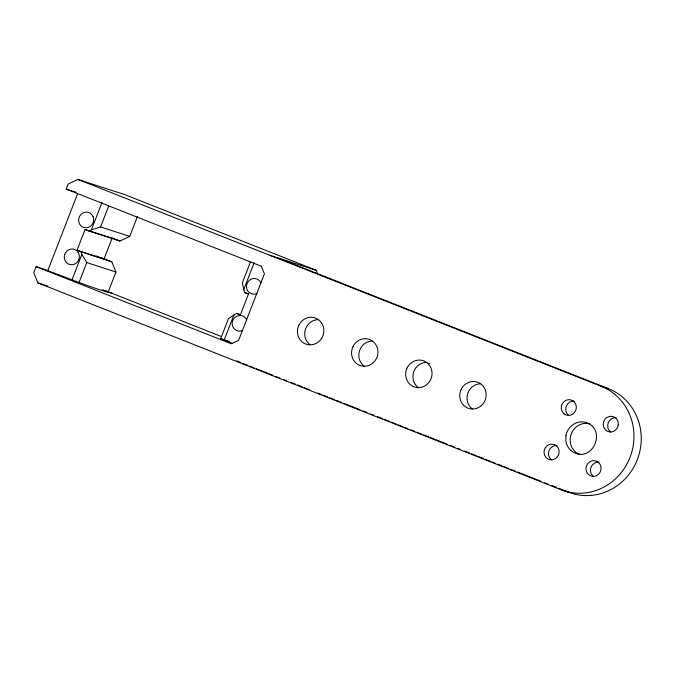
<?xml version="1.0" encoding="UTF-8"?>
<svg xmlns="http://www.w3.org/2000/svg" width="675" height="675" viewBox="0 0 675 675"><rect width="100%" height="100%" fill="white"/><g stroke="black" fill="none" stroke-linecap="round" stroke-linejoin="round"><path stroke-width="1.01" d="M112.16 293.363C86.105 286.436 61.628 275.062 36.112 266.625L33.75 272.725L37.867 282.867L561.102 489.746L568.367 492.1A55.477 52.54 -72 0 0 637.293 459.709A55.477 52.54 -72 0 0 608.487 388.673L276.877 257.563M36.112 266.625L231.238 343.777L238.621 340.301L264.414 273.814L261.326 266.203L66.201 189.059L68.133 184.072L77.979 179.449L124.706 194.586L316.339 270.354L317.841 274.042M47.858 270.43L77.566 193.843M77.001 250.307L85.084 229.466L112.084 238.216L103.992 259.057L77.001 250.307L111.831 261.866L115.948 272.017L108.169 292.064L102.305 289.752M71.938 279.956L81.869 254.365L80.84 251.826M85.084 229.466L88.923 230.985L91.387 229.829L102.026 202.39M78.992 282.614L86.771 262.567L81.869 254.365M91.387 229.829L100.583 226.943L108.709 206.002M88.923 230.985L119.914 241.026L129.76 236.402L137.514 216.405M232.613 343.482L220.708 338.648L228.488 318.592L236.52 313.377L240.519 314.677M250.425 262.027L242.308 282.977L244.603 292.537L248.442 294.055L240.359 314.896L236.52 313.377M224.134 340.124L234.056 314.533M243.574 289.997L254.222 262.558M557.01 445.542L555.044 445.61A7.923 7.509 -72 0 0 551.475 459.81M427.562 363.26L429.418 363.732M66.201 189.059L75.988 192.232M269.612 255.209L316.339 270.354M77.979 179.449L601.222 386.319L608.487 388.673M100.583 226.943L129.76 236.402M244.603 292.537L248.602 293.827M86.771 262.567L115.948 272.017M220.708 338.648L229.466 341.483M37.867 282.867L47.807 286.09M238.731 361.631L236.765 360.99L240.671 362.534M112.143 237.954L119.914 241.026M102.119 258.027L111.831 261.866M96.204 255.977L103.992 259.057M105.317 290.655L221.628 336.639M242.629 363.31L247.523 365.243M249.48 366.019L254.365 367.951M256.323 368.727L272.953 375.3M275.889 376.456L279.804 378.008M283.711 379.552L286.647 380.717M290.562 382.261L295.456 384.193M297.405 384.969L302.299 386.902M304.256 387.678L309.15 389.61M317.95 393.086L320.887 394.251M322.844 395.027L327.729 396.959M329.687 397.727L334.581 399.668M336.538 400.435L341.423 402.376M343.381 403.144L360.011 409.717M362.948 410.881L366.863 412.425M370.769 413.977L373.705 415.133M377.62 416.677L382.514 418.618M384.472 419.386L389.357 421.327M391.314 422.094L396.208 424.027M398.166 424.803L403.051 426.735M405.008 427.511L407.945 428.667M410.881 429.832L414.796 431.376M416.745 432.152L421.639 434.084M423.596 434.86L428.49 436.792M430.439 437.569L447.069 444.142M450.006 445.298L453.921 446.85M457.836 448.394L460.763 449.558M464.678 451.102L469.572 453.035M471.53 453.811L476.415 455.743M478.373 456.519L483.266 458.452M485.224 459.219L490.109 461.16M492.067 461.928L495.003 463.092M497.939 464.248L501.854 465.801M503.803 466.568L508.697 468.509M510.654 469.277L515.548 471.209M517.506 471.985L540.979 481.267M544.894 482.819L547.822 483.975M551.737 485.519L556.63 487.46M558.588 488.227L568.367 492.1M568.696 415.412L567.304 414.003A7.923 7.509 -72 0 1 574.231 401.136M260.955 282.968C259.689 279.914 256.306 278.007 253.041 278.573A7.923 7.509 -72 0 0 246.561 285.593L246.569 287.542M601.222 386.319A55.477 52.54 -72 0 1 630.028 457.355A55.477 52.54 -72 0 1 561.102 489.746M256.956 293.524A7.923 7.509 -72 0 1 255.057 294.123L253.091 294.199L249.472 292.773A7.923 7.509 -72 0 1 246.569 287.651M472.281 408.89A13.871 13.137 -72 0 1 467.724 393.542L468.551 391.525A13.871 13.137 -72 0 1 480.431 383.805M418.179 387.501A13.871 13.137 -72 0 1 413.623 372.153L414.442 370.136A13.871 13.137 -72 0 1 426.33 362.407M246.687 320.009A7.923 7.509 -72 0 0 240.68 315.436L236.807 316.111A7.923 7.509 -72 0 0 232.242 324.591L232.757 326.557A7.923 7.509 -72 0 0 242.637 330.463M364.07 366.112A13.871 13.137 -72 0 1 359.513 350.764L360.34 348.747A13.871 13.137 -72 0 1 372.22 341.018M309.968 344.723A13.871 13.137 -72 0 1 305.412 329.366L306.239 327.358A13.871 13.137 -72 0 1 318.119 319.629M579.791 454.638A16.251 15.39 -72 0 1 571.033 434.649A16.251 15.39 -72 0 1 589.967 423.824M593.435 476.398A7.923 7.509 -72 0 1 590.532 471.285L590.524 469.226A7.923 7.509 -72 0 1 598.97 462.13M610.656 432A7.923 7.509 -72 0 1 609.23 420.998L610.622 419.496A7.923 7.509 -72 0 1 616.191 417.724M103.781 259.099A7.923 7.509 -72 0 1 105.68 259.563M565.937 435.67L565.836 440.724A16.251 15.39 -72 0 0 573.843 452.512C593.266 462.476 606.741 429.494 586.254 422.601A16.251 15.39 -72 0 0 579.074 422.086C572.375 423.259 567.042 429.03 565.937 435.67M64.842 254.146L64.336 256.146A7.923 7.509 -72 0 0 70.858 264.752A7.923 7.509 -72 0 0 79.312 257.664A7.923 7.509 -72 0 0 72.79 249.058L70.816 249.126A7.923 7.509 -72 0 0 64.842 254.146M618.241 424.879L617.735 426.887A7.923 7.509 -72 0 1 611.761 431.899L609.795 431.975A7.923 7.509 -72 0 1 604.749 419.546C607.053 416.205 612.056 415.167 615.33 417.707A7.923 7.509 -72 0 1 618.241 424.879M298.974 325.004L298.148 327.012A13.871 13.137 -72 0 0 305.387 343.904A13.871 13.137 -72 0 0 322.312 337.146L323.131 335.137A13.871 13.137 -72 0 0 315.892 318.246A13.871 13.137 -72 0 0 298.974 325.004M353.076 346.393L352.257 348.41A13.871 13.137 -72 0 0 359.497 365.302A13.871 13.137 -72 0 0 376.414 358.543L377.241 356.527A13.871 13.137 -72 0 0 370.001 339.635A13.871 13.137 -72 0 0 353.076 346.393M407.185 367.782L406.358 369.799A13.871 13.137 -72 0 0 413.598 386.691A13.871 13.137 -72 0 0 430.515 379.932L431.342 377.916A13.871 13.137 -72 0 0 428.338 363.952L426.786 362.568A13.871 13.137 -72 0 0 407.185 367.782M461.287 389.18L460.46 391.188A13.871 13.137 -72 0 0 467.699 408.08A13.871 13.137 -72 0 0 484.625 401.321L485.443 399.305A13.871 13.137 -72 0 0 482.439 385.341L480.887 383.957A13.871 13.137 -72 0 0 469.083 382.193L465.37 384.21A13.871 13.137 -72 0 0 461.287 389.18M557.575 456.511L556.183 458.021A7.923 7.509 -72 0 1 544.607 455.212A7.923 7.509 -72 0 1 550.564 444.158L554.437 444.547L557.542 446.917A7.923 7.509 -72 0 1 557.575 456.511M596.438 475.706C591.3 478.347 585.073 473.327 586.043 467.775A7.923 7.509 -72 0 1 598.109 462.105L599.501 463.506A7.923 7.509 -72 0 1 596.438 475.706M564.216 413.952L562.823 412.552A7.923 7.509 -72 0 1 565.886 400.359A7.923 7.509 -72 0 1 576.273 406.232L576.281 408.291A7.923 7.509 -72 0 1 564.216 413.952M93.116 216.692L92.121 214.945A7.923 7.509 -72 0 0 79.447 216.574A7.923 7.509 -72 0 0 85.843 227.855A7.923 7.509 -72 0 0 93.116 216.692"/></g></svg>
